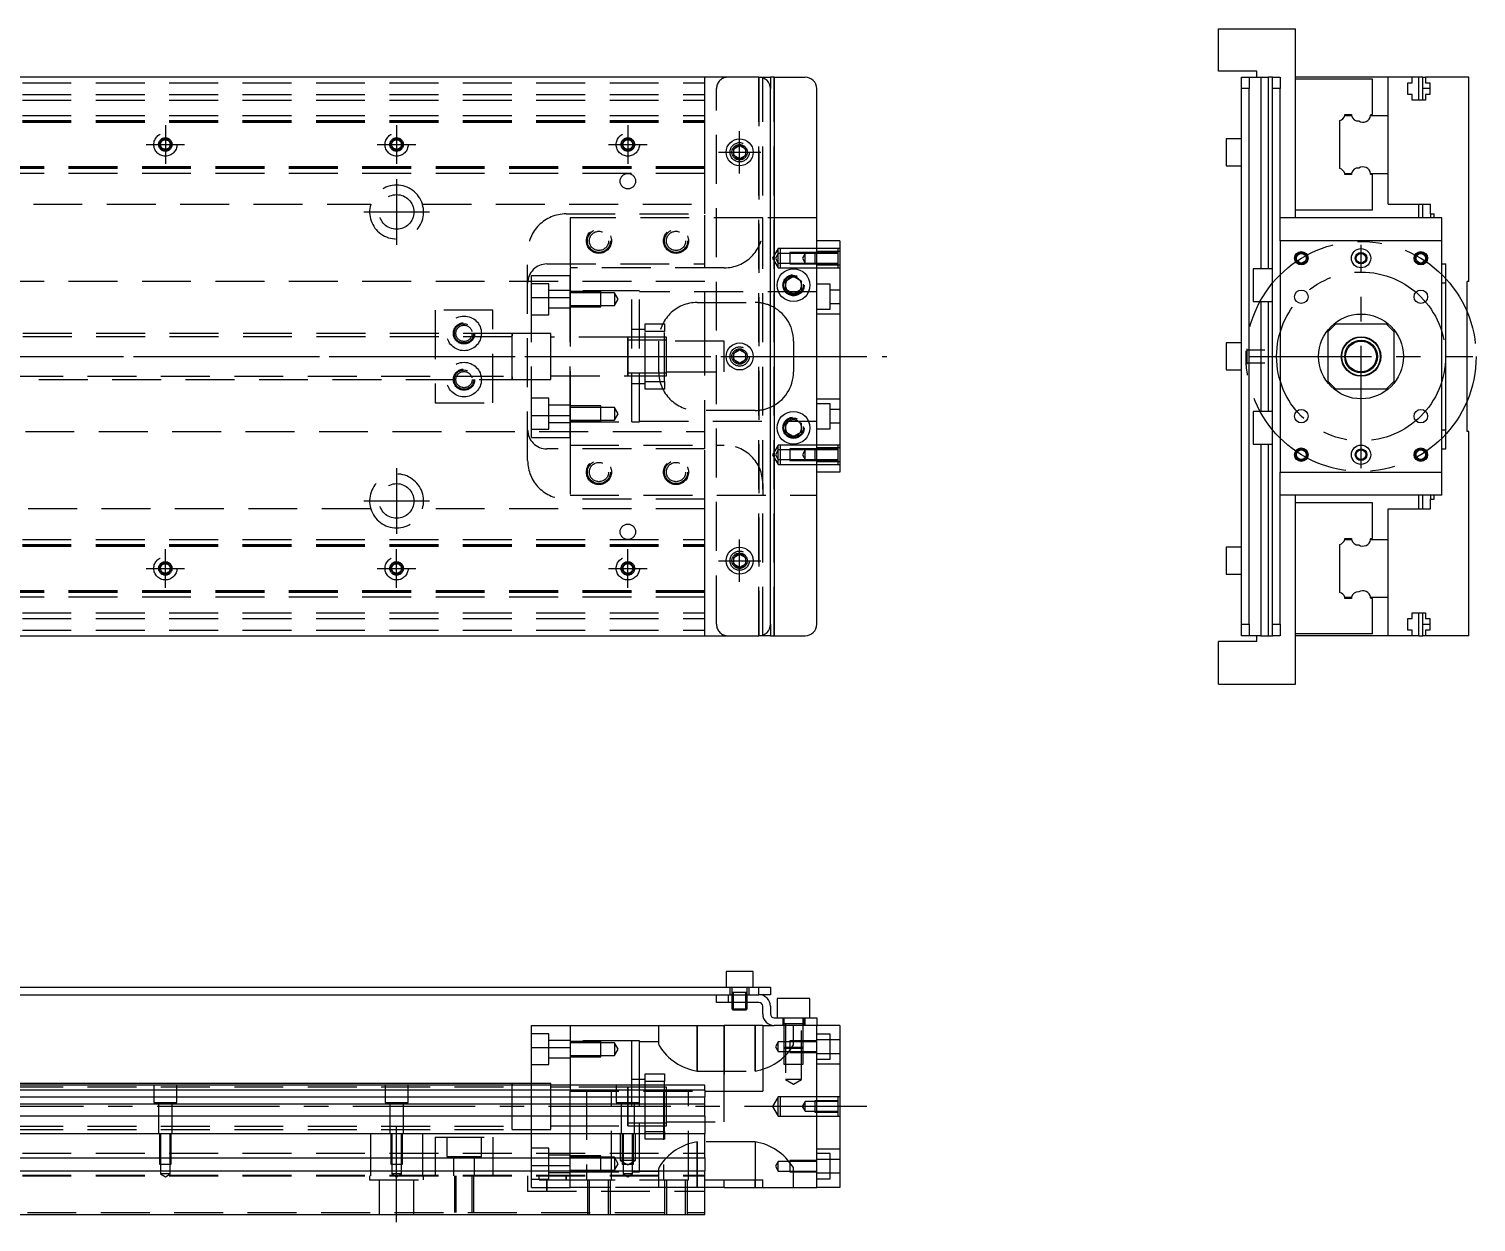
# Model space of a CAD drawing. Extents: x -14 to 737, y -291 to 87.
# Drawn here: x 361.6 to 737.1, y -224.6 to 85 of the extents above; entities that cross this region are included whole.
import ezdxf

# ---------------------------------------------------------------- set-up
doc = ezdxf.new("R2010")
doc.units = 0
doc.linetypes.add('CENTER', pattern=[50.8, 31.75, -6.35, 6.35, -6.35])
doc.linetypes.add('DASHED', pattern=[19.05, 12.7, -6.35])
doc.layers.get('0').update_dxf_attribs({"linetype": 'CONTINUOUS'})
doc.layers.add('CENTER', color=1, linetype='CENTER')

msp = doc.modelspace()

# ---------------------------------------------------------------- linework, layer by layer
at = {"color": 7, "linetype": 'CONTINUOUS'}
for p, q in [((670.25, 74), (670.25, 85)), ((670.25, 85), (690.25, 85)), ((690.25, 36), (690.25, 85)), ((551, 72.5), (3, 72.5)), ((551, 72.5), (554, 72.5)), ((554, 72.5), (554, 69.5)), ((555, 72.5), (554, 72.5)), ((555, 72.5), (555, -72.5)), ((555, 72.5), (563, 72.5)), ((680.25, 74), (670.25, 74)), ((676.25, 72.5), (678.25, 72.5)), ((676.25, 69.5), (676.25, 72.5)), ((678.25, 72.5), (678.25, 69.5)), ((678.25, 72.5), (681.25, 72.5)), ((680.25, 72.5), (680.25, 74)), ((681.25, 72.5), (681.25, 22.75)), ((681.25, 72.5), (683.25, 72.5)), ((683.25, 22.75), (683.25, 72.5)), ((684.25, 72.5), (683.25, 72.5)), ((684.25, 72.5), (686.25, 72.5)), ((684.25, 69.5), (684.25, 72.5)), ((686.25, 72.5), (686.25, 69.5)), ((714.25, 72.5), (690.25, 72.5)), ((710.25, 72), (690.25, 72)), ((710.25, 62.8), (710.25, 72)), ((720.55, 72.5), (714.25, 72.5)), ((714.25, 62.5), (714.25, 72.5)), ((722.25, 72.5), (720.55, 72.5)), ((720.55, 71), (720.55, 72.5)), ((722.25, 66.5), (722.25, 72.5)), ((723.25, 72.5), (722.25, 72.5)), ((723.25, 72.5), (723.95, 72.5)), ((723.25, 69.5), (723.25, 72.5)), ((723.95, 72.5), (723.95, 71)), ((735.25, 72.5), (723.95, 72.5)), ((735.25, 19.5), (735.25, 72.5)), ((554, -69.5), (554, 69.5)), ((566, -69.5), (566, 69.5)), ((678.25, 69.5), (676.25, 69.5)), ((676.25, -69.5), (676.25, 69.5)), ((678.25, -69.5), (678.25, 69.5)), ((686.25, 69.5), (684.25, 69.5)), ((684.25, -69.5), (684.25, 69.5)), ((686.25, 36), (686.25, 69.5)), ((719.4, 71), (720.55, 71)), ((719.4, 68), (719.4, 71)), ((720.55, 68), (719.4, 68)), ((720.55, 66.5), (720.55, 68)), ((725.1, 69.5), (723.25, 69.5)), ((723.25, 66.5), (723.25, 69.5)), ((723.95, 71), (725.1, 71)), ((723.95, 68), (723.95, 66.5)), ((725.1, 68), (723.95, 68)), ((725.1, 71), (725.1, 68)), ((723.95, 66.5), (720.55, 66.5)), ((701.75, 48.752272), (701.75, 61.247728)), ((703.002272, 62.5), (704.77668, 62.5)), ((703.047056, 62.8), (704.75, 62.8)), ((709.727372, 62.5), (714.25, 62.5)), ((709.75, 62.8), (710.25, 62.8)), ((714.25, 47.5), (714.25, 62.5)), ((714.25, 47.5), (714.25, 62.5)), ((672.25, 56.5), (672.25, 53)), ((676.25, 56.5), (672.25, 56.5)), ((544.5, 53.866026), (546, 54.73205)), ((544.5, 52.133974), (544.5, 53.866026)), ((546, 54.73205), (547.5, 53.866026)), ((547.5, 53.866026), (547.5, 52.133974)), ((672.25, 53), (672.25, 49.5)), ((546, 51.26795), (544.5, 52.133974)), ((547.5, 52.133974), (546, 51.26795)), ((672.25, 49.5), (676.25, 49.5)), ((703.002272, 47.5), (704.77668, 47.5)), ((704.75, 47.2), (703.047056, 47.2)), ((709.727372, 47.5), (714.25, 47.5)), ((710.25, 47.2), (709.75, 47.2)), ((710.25, 38), (710.25, 47.2)), ((714.25, 39.5), (714.25, 47.5)), ((710.25, 38), (690.25, 38)), ((714.25, 39.5), (725.25, 39.5)), ((722.25, 36), (722.25, 39.5)), ((723.25, 36), (723.25, 39.5)), ((725.25, 37), (725.25, 39.5)), ((566.005, -36), (566.005, 36)), ((686.25, 30), (686.25, 36)), ((686.25, 30), (686.25, 36)), ((728.25, 36), (686.25, 36)), ((725.25, 37), (726.25, 37)), ((725.25, 37), (725.25, 36)), ((726.25, 36), (726.25, 37)), ((728.25, 30), (728.25, 36)), ((572.005, 30), (566.005, 30)), ((572.005, 30), (572.005, -30)), ((686.25, 30), (686.25, -30)), ((728.25, 30), (686.25, 30)), ((728.25, -30), (728.25, 30)), ((679.25, 22.75), (679.25, 18.5)), ((684.25, 22.75), (679.25, 22.75)), ((728.25, 24), (729.25, 24)), ((729.25, -24), (729.25, 24)), ((558.005, 19.6547), (560.005, 20.809402)), ((558.005, 17.3453), (558.005, 19.6547)), ((560.005, 20.809402), (562.005, 19.6547)), ((562.005, 19.6547), (562.005, 17.3453)), ((729.25, 19), (728.25, 19)), ((734.75, -19.5), (734.75, 19.5)), ((735.25, 19.5), (734.75, 19.5)), ((560.005, 16.190598), (558.005, 17.3453)), ((562.005, 17.3453), (560.005, 16.190598)), ((679.25, 18.5), (679.25, 14.25)), ((679.25, 14.25), (684.25, 14.25)), ((681.25, 14.25), (681.25, -14.25)), ((683.25, -14.25), (683.25, 14.25)), ((700.75, 8.5), (698.75, 6.5)), ((700.75, 8.5), (713.75, 8.5)), ((715.75, 6.5), (713.75, 8.5)), ((698.75, -6.5), (698.75, 6.5)), ((715.75, 6.5), (715.75, -6.5)), ((544.505, 0.866026), (546.005, 1.73205)), ((544.505, -0.866026), (544.505, 0.866026)), ((546.005, 1.73205), (547.505, 0.866026)), ((547.505, 0.866026), (547.505, -0.866026)), ((672.25, 3.5), (672.25, 0)), ((676.25, 3.5), (672.25, 3.5)), ((672.25, 0), (672.25, -3.5)), ((677.65, 2.000006), (677.65, 1.65)), ((677.65, 2.000006), (677.65, 0)), ((677.65, 2.000006), (677.65, -2.000006)), ((677.65, 1.65), (677.65, 0)), ((678.25, 1.65), (677.65, 1.65)), ((677.65, 0), (677.65, -1.415062)), ((680.25, 1.65), (678.25, 1.65)), ((682.25, 1.65), (680.25, 1.65)), ((546.005, -1.73205), (544.505, -0.866026)), ((547.505, -0.866026), (546.005, -1.73205)), ((672.25, -3.5), (676.25, -3.5)), ((677.65, -1.415062), (677.65, -2.000006)), ((677.65, -1.65), (678.25, -1.65)), ((678.25, -1.65), (680.25, -1.65)), ((680.25, -1.65), (682.25, -1.65)), ((698.75, -6.5), (700.75, -8.5)), ((713.75, -8.5), (715.75, -6.5)), ((713.75, -8.5), (700.75, -8.5)), ((679.25, -14.25), (679.25, -18.5)), ((684.25, -14.25), (679.25, -14.25)), ((558.005, -17.3453), (560.005, -16.190598)), ((558.005, -19.6547), (558.005, -17.3453)), ((560.005, -16.190598), (562.005, -17.3453)), ((562.005, -17.3453), (562.005, -19.6547)), ((679.25, -18.5), (679.25, -22.75)), ((560.005, -20.809402), (558.005, -19.6547)), ((562.005, -19.6547), (560.005, -20.809402)), ((728.25, -19), (729.25, -19)), ((735.25, -19.5), (734.75, -19.5)), ((735.25, -72.5), (735.25, -19.5)), ((679.25, -22.75), (684.25, -22.75)), ((681.25, -22.75), (681.25, -72.5)), ((683.25, -72.5), (683.25, -22.75)), ((728.25, -24), (729.25, -24)), ((572.005, -30), (566.005, -30)), ((686.25, -36), (686.25, -30)), ((686.25, -30), (728.25, -30)), ((686.25, -36), (686.25, -30)), ((728.25, -36), (728.25, -30)), ((686.25, -69.5), (686.25, -36)), ((728.25, -36), (686.25, -36)), ((690.25, -85), (690.25, -36)), ((722.25, -39.5), (722.25, -36)), ((723.25, -39.5), (723.25, -36)), ((725.25, -36), (725.25, -37)), ((725.25, -37), (726.25, -37)), ((725.25, -39.5), (725.25, -37)), ((726.25, -37), (726.25, -36)), ((710.25, -38), (690.25, -38)), ((710.25, -47.2), (710.25, -38)), ((714.25, -39.5), (725.25, -39.5)), ((714.25, -47.5), (714.25, -39.5)), ((701.75, -61.247728), (701.75, -48.752272)), ((703.002272, -47.5), (704.77668, -47.5)), ((703.047056, -47.2), (704.75, -47.2)), ((709.727372, -47.5), (714.25, -47.5)), ((709.75, -47.2), (710.25, -47.2)), ((714.25, -62.5), (714.25, -47.5)), ((714.25, -62.5), (714.25, -47.5)), ((544.5, -52.133974), (546, -51.26795)), ((544.5, -53.866026), (544.5, -52.133974)), ((546, -51.26795), (547.5, -52.133974)), ((547.5, -52.133974), (547.5, -53.866026)), ((672.25, -49.5), (672.25, -53)), ((676.25, -49.5), (672.25, -49.5)), ((546, -54.73205), (544.5, -53.866026)), ((547.5, -53.866026), (546, -54.73205)), ((672.25, -53), (672.25, -56.5)), ((672.25, -56.5), (676.25, -56.5)), ((703.002272, -62.5), (704.77668, -62.5)), ((704.75, -62.8), (703.047056, -62.8)), ((709.727372, -62.5), (714.25, -62.5)), ((710.25, -62.8), (709.75, -62.8)), ((710.25, -72), (710.25, -62.8)), ((714.25, -72.5), (714.25, -62.5)), ((720.55, -66.5), (723.95, -66.5)), ((720.55, -68), (720.55, -66.5)), ((722.25, -72.5), (722.25, -66.5)), ((723.25, -69.5), (723.25, -66.5)), ((723.95, -66.5), (723.95, -68)), ((554, -69.5), (554, -72.5)), ((676.25, -69.5), (678.25, -69.5)), ((676.25, -72.5), (676.25, -69.5)), ((678.25, -69.5), (678.25, -72.5)), ((684.25, -69.5), (686.25, -69.5)), ((684.25, -72.5), (684.25, -69.5)), ((686.25, -69.5), (686.25, -72.5)), ((719.4, -68), (720.55, -68)), ((719.4, -71), (719.4, -68)), ((720.55, -71), (719.4, -71)), ((720.55, -72.5), (720.55, -71)), ((723.25, -69.5), (725.1, -69.5)), ((723.25, -72.5), (723.25, -69.5)), ((723.95, -68), (725.1, -68)), ((723.95, -71), (723.95, -72.5)), ((725.1, -71), (723.95, -71)), ((725.1, -68), (725.1, -71)), ((3, -72.5), (551, -72.5)), ((554, -72.5), (551, -72.5)), ((554, -72.5), (555, -72.5)), ((555, -72.5), (563, -72.5)), ((670.25, -85), (670.25, -74)), ((680.25, -74), (670.25, -74)), ((678.25, -72.5), (676.25, -72.5)), ((681.25, -72.5), (678.25, -72.5)), ((680.25, -74), (680.25, -72.5)), ((681.25, -72.5), (683.25, -72.5)), ((683.25, -72.5), (684.25, -72.5)), ((686.25, -72.5), (684.25, -72.5)), ((710.25, -72), (690.25, -72)), ((714.25, -72.5), (690.25, -72.5)), ((720.55, -72.5), (714.25, -72.5)), ((722.25, -72.5), (720.55, -72.5)), ((722.25, -72.5), (723.25, -72.5)), ((723.95, -72.5), (723.25, -72.5)), ((735.25, -72.5), (723.95, -72.5)), ((670.25, -85), (690.25, -85)), ((549.5, -159.63), (542.5, -159.63)), ((542.5, -159.63), (542.5, -163.63)), ((549.5, -163.63), (549.5, -159.63)), ((327, -163.63), (551, -163.63)), ((551, -165.63), (551, -163.63)), ((551, -163.63), (554, -163.63)), ((554, -163.63), (554, -165.63)), ((327, -165.63), (543, -165.63)), ((540, -167.63), (540, -165.63)), ((543, -167.63), (540, -167.63)), ((543, -165.63), (551, -165.63)), ((543, -165.63), (543, -167.63)), ((543, -165.63), (551, -165.63)), ((551, -167.63), (543, -167.63)), ((544, -167.63), (544, -169.28)), ((544.35, -167.63), (544.35, -169.63)), ((547.65, -169.63), (547.65, -167.63)), ((548, -169.28), (548, -167.63)), ((554, -165.63), (551, -165.63)), ((552, -170.63), (552, -168.63)), ((554, -168.63), (554, -170.63)), ((564.25, -166.63), (555.75, -166.63)), ((555.75, -166.63), (555.75, -171.63)), ((564.25, -171.63), (564.25, -166.63)), ((544, -169.28), (548, -169.28)), ((544, -169.28), (544.35, -169.63)), ((547.65, -169.63), (544.35, -169.63)), ((547.65, -169.63), (548, -169.28)), ((555, -171.63), (563, -171.63)), ((563, -173.63), (563, -171.63)), ((563, -171.63), (566, -171.63)), ((566, -171.63), (566, -173.63)), ((492, -179.30029), (492, -173.63)), ((492, -173.63), (502, -173.63)), ((502, -173.63), (542, -173.63)), ((502, -173.63), (502, -189.13)), ((542, -190.63), (542, -173.63)), ((552, -173.63), (542, -173.63)), ((552, -173.63), (555, -173.63)), ((552, -173.63), (552, -190.63)), ((563, -173.63), (555, -173.63)), ((566, -173.63), (563, -173.63)), ((572, -173.63), (566, -173.63)), ((566, -215.63), (566, -173.63)), ((572, -173.63), (572, -215.63)), ((492, -179.30029), (502, -179.30029)), ((492, -189.13), (492, -179.30029)), ((487, -188.63), (322.5, -188.63)), ((537, -189.13), (322.5, -189.13)), ((537, -190.382272), (322.5, -190.382272)), ((487, -189.128756), (487, -188.63)), ((492, -188.63), (487, -188.63)), ((517, -194.63), (517, -189.629994)), ((517, -199.630006), (517, -189.629994)), ((517, -190.38), (517, -190.63)), ((518, -190.38), (517, -190.38)), ((517, -190.63), (517, -198.88)), ((521.5, -190.38), (518, -190.38)), ((526.5, -190.38), (521.5, -190.38)), ((527, -190.38), (526.5, -190.38)), ((537, -190.382272), (537, -189.13)), ((537, -190.382272), (537, -192.15668)), ((537, -190.63), (552, -190.63)), ((322.5, -192.15668), (537, -192.15668)), ((537, -194.053076), (322.5, -194.053076)), ((537, -194.053076), (537, -192.15668)), ((537, -197.107372), (537, -194.053076)), ((537, -197.107372), (322.5, -197.107372)), ((517, -199.630006), (517, -198.88)), ((517, -198.88), (527, -198.88)), ((537, -197.107372), (537, -201.63)), ((17, -201.63), (537, -201.63)), ((537, -207.93), (537, -201.63)), ((17, -207.93), (537, -207.93)), ((537, -207.93), (537, -211.33)), ((17, -211.33), (537, -211.33)), ((537, -222.63), (537, -211.33)), ((537, -213.63), (552, -213.63)), ((542, -215.63), (542, -213.63)), ((552, -215.63), (552, -213.63)), ((542, -215.63), (537, -215.63)), ((542, -215.63), (552, -215.63)), ((552, -215.63), (566, -215.63)), ((572, -215.63), (566, -215.63)), ((17, -222.63), (537, -222.63))]:
    msp.add_line(p, q, dxfattribs=at)
at = {"color": 3, "linetype": 'DASHED'}
for p, q in [((537, 62.5), (537, 72.5)), ((551, -72.5), (551, 72.5)), ((551, 72.5), (551, -72.5)), ((552, -72.5), (552, 72.5)), ((555, -72.5), (555, 72.5)), ((17, 71), (537, 71)), ((17, 68), (537, 68)), ((540, -69.5), (540, 69.5)), ((17, 66.5), (537, 66.5)), ((17, 62.5), (537, 62.5)), ((17, 61.247728), (537, 61.247728)), ((17, 61.1147), (537, 61.1147)), ((17, 61.1), (537, 61.1)), ((17, 60.8), (537, 60.8)), ((537, 61.247728), (537, 62.5)), ((537, 48.752272), (537, 61.247728)), ((544, 53), (544.030168, 53.346066)), ((537, 49.2), (17, 49.2)), ((537, 48.9), (17, 48.9)), ((537, 48.8853), (17, 48.8853)), ((537, 48.752272), (17, 48.752272)), ((537, 47.5), (17, 47.5)), ((537, 47.5), (537, 48.752272)), ((537, 39.5), (537, 47.5)), ((343.708204, 39.5), (450.291796, 39.5)), ((463.708204, 39.5), (537, 39.5)), ((537, 37), (537, 39.5)), ((501.005, 37), (537.005, 37)), ((502.005, 36), (502.005, 23)), ((552.005, 36), (502.005, 36)), ((537.005, 24), (537.005, 37)), ((566.005, 36), (552.005, 36)), ((552.005, 33), (552.005, 36)), ((491.005, -27), (491.005, 27)), ((556.005, 28), (554.561624, 25.5)), ((556.005, 26.75), (555.283312, 25.5)), ((556.005, 26.75), (556.005, 28)), ((556.505, 28), (556.005, 28)), ((556.005, 24.25), (556.005, 26.75)), ((559.005, 26.75), (556.005, 26.75)), ((556.505, 28), (556.505, 23)), ((566.005, 28), (556.505, 28)), ((559.005, 26.999994), (559.005, 24.000006)), ((566.005, 26.999994), (559.005, 26.999994)), ((566.005, 26.75), (559.005, 26.75)), ((563.005, 26.75), (562.283312, 25.5)), ((563.005, 24.25), (563.005, 26.75)), ((565.505, 26.999994), (565.505, 24.000006)), ((571.505, 28), (566.005, 28)), ((572.005, 27.25), (566.005, 27.25)), ((571.505, 26.999994), (566.005, 26.999994)), ((571.505, 26.75), (566.005, 26.75)), ((571.505, 28), (571.505, 23)), ((572.005, 28), (571.505, 28)), ((496.005, 24), (537.005, 24)), ((502.005, 23), (502.005, 15.32971)), ((542.005, 23), (502.005, 23)), ((537.005, 4), (537.005, 24)), ((554.561624, 25.5), (556.005, 23)), ((555.283312, 25.5), (556.005, 24.25)), ((556.005, 23), (556.005, 24.25)), ((556.005, 24.25), (559.005, 24.25)), ((556.005, 23), (556.505, 23)), ((556.505, 23), (566.005, 23)), ((559.005, 24.25), (566.005, 24.25)), ((559.005, 24.000006), (566.005, 24.000006)), ((562.283312, 25.5), (563.005, 24.25)), ((566.005, 24.25), (571.505, 24.25)), ((566.005, 24.000006), (571.505, 24.000006)), ((566.005, 23.75), (572.005, 23.75)), ((566.005, 23), (571.505, 23)), ((571.505, 23), (572.005, 23)), ((537, 19.5), (93.969694, 19.5)), ((492.005, 21), (502.005, 21)), ((492.005, 15.32971), (492.005, 21)), ((496.505, 18.849242), (492.005, 18.849242)), ((496.505, 10.849242), (496.505, 18.849242)), ((502.005, 15.32971), (502.005, 21)), ((562.488582, 18.786038), (562.505, 18.5)), ((492.005, 15.32971), (502.005, 15.32971)), ((492.005, -15.32971), (492.005, 15.32971)), ((502.005, 17.099242), (496.505, 17.099242)), ((518.005, 17), (502.005, 17)), ((518.005, 17), (502.005, 17)), ((510.005, 16.849238), (502.005, 16.849238)), ((510.005, 16.499242), (502.005, 16.499242)), ((502.005, -15.32971), (502.005, 15.32971)), ((502.005, 15.32971), (502.005, -15.32971)), ((510.005, 12.849248), (510.005, 16.849238)), ((513.505, 16.499242), (510.005, 16.499242)), ((513.505, 16.499242), (513.505, 13.199242)), ((514.457628, 14.849242), (513.505, 16.499242)), ((518.005, -17), (518.005, 17)), ((520.005, 17), (518.005, 17)), ((520.005, -17), (520.005, 17)), ((566.005, 16.75), (520.005, 16.75)), ((569.505, 18.75), (566.005, 18.75)), ((569.505, 12.25), (569.505, 18.75)), ((572.005, 17.25), (569.505, 17.25)), ((482, 12), (467, 12)), ((467, 12), (467, -12)), ((482, -12), (482, 12)), ((496.505, 12.599242), (502.005, 12.599242)), ((502.005, 13.199242), (510.005, 13.199242)), ((502.005, 12.849248), (510.005, 12.849248)), ((510.005, 13.199242), (513.505, 13.199242)), ((513.505, 13.199242), (514.457628, 14.849242)), ((535.005, 14), (550.005, 14)), ((566.005, 12.25), (569.505, 12.25)), ((569.505, 13.75), (572.005, 13.75)), ((492.005, 10.849242), (496.505, 10.849242)), ((521.505, 8.5), (526.505, 8.5)), ((521.505, 6.5), (521.505, 8.5)), ((526.505, 8.5), (526.505, 6.5)), ((572.005, 11), (566.005, 11)), ((487, 5.125), (72, 5.125)), ((487.005, 6), (307, 6)), ((487.005, -5.999164), (487.005, 6)), ((487.005, 6), (487.005, 5.325218)), ((497.005, 6), (487.005, 6)), ((497.005, -6), (497.005, 6)), ((517, 5), (497.005, 5)), ((517.01, 5), (497.005, 5)), ((517.01, 5), (517, 5)), ((526.505, 5), (517, 5)), ((517.005, -5.000006), (517.005, 5.000006)), ((517.005, 4.25), (517.005, 5.000006)), ((517.005, 4.43509), (517.005, 5)), ((517.005, 5), (517.005, 4.435078)), ((517.005, 4.435078), (517.005, -4.435962)), ((517.005, 4.25), (517.005, -4.25)), ((527.005, 4.25), (517.005, 4.25)), ((526.505, 5), (517.01, 5)), ((521.505, 7), (518.005, 7)), ((521.505, -6.5), (521.505, 6.5)), ((526.505, 6.5), (521.505, 6.5)), ((525.005, -4), (525.005, 4)), ((526.505, -6.5), (526.505, 6.5)), ((527.005, 5), (526.505, 5)), ((527.005, 0), (527.005, 5)), ((542.005, 4), (527.005, 4)), ((537.005, -4), (537.005, 4)), ((542.005, 0), (542.005, 4)), ((560.005, 4), (560.005, -4)), ((527.005, -5), (527.005, 0)), ((542.005, -4), (542.005, 0)), ((544.005, 0), (544.028172, 0.30356)), ((72, -5.125), (487, -5.125)), ((307, -6), (487.005, -6)), ((487, -6), (497.005, -6)), ((487.005, -5.326228), (487.005, -6)), ((487.005, -6), (487.005, -5.999164)), ((497.005, -5), (517, -5)), ((497.005, -5), (517.01, -5)), ((517, -5), (517.01, -5)), ((517, -5), (526.505, -5)), ((517.005, -5.000006), (517.005, -4.25)), ((517.005, -4.25), (527.005, -4.25)), ((517.005, -5), (517.005, -4.435962)), ((517.005, -4.435962), (517.005, -5)), ((517.01, -5), (526.505, -5)), ((518.005, -7), (521.505, -7)), ((521.505, -6.5), (526.505, -6.5)), ((521.505, -8.5), (521.505, -6.5)), ((526.505, -5), (527.005, -5)), ((526.505, -6.5), (526.505, -8.5)), ((527.005, -4), (542.005, -4)), ((537.005, -24), (537.005, -4)), ((496.505, -10.849242), (492.005, -10.849242)), ((496.505, -18.849242), (496.505, -10.849242)), ((526.505, -8.5), (521.505, -8.5)), ((566.005, -11), (572.005, -11)), ((467, -12), (482, -12)), ((502.005, -12.599242), (496.505, -12.599242)), ((510.005, -12.849248), (502.005, -12.849248)), ((510.005, -13.199242), (502.005, -13.199242)), ((510.005, -16.849238), (510.005, -12.849248)), ((513.505, -13.199242), (510.005, -13.199242)), ((513.505, -13.199242), (513.505, -16.499242)), ((514.457628, -14.849242), (513.505, -13.199242)), ((513.505, -16.499242), (514.457628, -14.849242)), ((550.005, -14), (535.005, -14)), ((569.505, -12.25), (566.005, -12.25)), ((569.505, -18.75), (569.505, -12.25)), ((572.005, -13.75), (569.505, -13.75)), ((492.005, -15.32971), (502.005, -15.32971)), ((492.005, -21), (492.005, -15.32971)), ((496.505, -17.099242), (502.005, -17.099242)), ((502.005, -21), (502.005, -15.32971)), ((502.005, -15.32971), (502.005, -23)), ((502.005, -16.499242), (510.005, -16.499242)), ((502.005, -16.849238), (510.005, -16.849238)), ((502.005, -17), (518.005, -17)), ((502.005, -17), (518.005, -17)), ((510.005, -16.499242), (513.505, -16.499242)), ((518.005, -17), (520.005, -17)), ((520.005, -16.75), (566.005, -16.75)), ((562.488582, -18.213962), (562.505, -18.5)), ((566.005, -18.75), (569.505, -18.75)), ((569.505, -17.25), (572.005, -17.25)), ((93.969694, -19.5), (537, -19.5)), ((492.005, -18.849242), (496.505, -18.849242)), ((492.005, -21), (502.005, -21)), ((537.005, -24), (496.005, -24)), ((502.005, -23), (542.005, -23)), ((502.005, -23), (502.005, -36)), ((537.005, -37), (537.005, -24)), ((556.005, -23), (554.561624, -25.5)), ((554.561624, -25.5), (556.005, -28)), ((556.005, -24.25), (555.283312, -25.5)), ((555.283312, -25.5), (556.005, -26.75)), ((556.005, -24.25), (556.005, -23)), ((556.505, -23), (556.005, -23)), ((556.005, -26.75), (556.005, -24.25)), ((559.005, -24.25), (556.005, -24.25)), ((556.505, -23), (556.505, -28)), ((566.005, -23), (556.505, -23)), ((559.005, -24.000006), (559.005, -26.999994)), ((566.005, -24.000006), (559.005, -24.000006)), ((566.005, -24.25), (559.005, -24.25)), ((563.005, -24.25), (562.283312, -25.5)), ((562.283312, -25.5), (563.005, -26.75)), ((563.005, -26.75), (563.005, -24.25)), ((565.505, -24.000006), (565.505, -26.999994)), ((571.505, -23), (566.005, -23)), ((572.005, -23.75), (566.005, -23.75)), ((571.505, -24.000006), (566.005, -24.000006)), ((571.505, -24.25), (566.005, -24.25)), ((571.505, -23), (571.505, -28)), ((572.005, -23), (571.505, -23)), ((556.005, -28), (556.005, -26.75)), ((556.005, -26.75), (559.005, -26.75)), ((556.005, -28), (556.505, -28)), ((556.505, -28), (566.005, -28)), ((559.005, -26.75), (566.005, -26.75)), ((559.005, -26.999994), (566.005, -26.999994)), ((566.005, -26.75), (571.505, -26.75)), ((566.005, -26.999994), (571.505, -26.999994)), ((566.005, -27.25), (572.005, -27.25)), ((566.005, -28), (571.505, -28)), ((571.505, -28), (572.005, -28)), ((552.005, -33), (552.005, -36)), ((537.005, -37), (501.005, -37)), ((502.005, -36), (566.005, -36)), ((537, -39.5), (537, -37)), ((450.291796, -39.5), (343.708204, -39.5)), ((537, -39.5), (463.708204, -39.5)), ((537, -47.5), (537, -39.5)), ((17, -47.5), (537, -47.5)), ((17, -48.752272), (537, -48.752272)), ((537, -48.752272), (537, -47.5)), ((537, -61.247728), (537, -48.752272)), ((17, -48.8853), (537, -48.8853)), ((17, -48.9), (537, -48.9)), ((17, -49.2), (537, -49.2)), ((547.973226, -52.673844), (548, -53)), ((537, -60.8), (17, -60.8)), ((537, -61.1), (17, -61.1)), ((537, -61.1147), (17, -61.1147)), ((537, -61.247728), (17, -61.247728)), ((537, -62.5), (17, -62.5)), ((537, -62.5), (537, -61.247728)), ((537, -72.5), (537, -62.5)), ((17, -66.5), (537, -66.5)), ((17, -68), (537, -68)), ((17, -71), (537, -71)), ((543.5, -163.63), (543.5, -165.63)), ((548.000006, -165.03), (543.999994, -165.03)), ((544, -163.63), (544, -167.63)), ((544.35, -165.03), (544.35, -167.63)), ((547.65, -167.63), (547.65, -165.03)), ((548, -167.63), (548, -163.63)), ((548.5, -165.63), (548.5, -163.63)), ((544.000006, -165.63), (544.000006, -167.63)), ((547.999994, -167.63), (547.999994, -165.63)), ((557.25, -171.63), (557.25, -173.63)), ((557.500006, -171.63), (557.500006, -183.63)), ((562.499994, -183.63), (562.499994, -171.63)), ((562.75, -173.63), (562.75, -171.63)), ((496.5, -175.780758), (492, -175.780758)), ((496.5, -183.780758), (496.5, -175.780758)), ((525, -173.63), (525, -178.364622)), ((535, -185.434212), (535, -173.63)), ((535, -173.63), (535, -185.434212)), ((542, -173.63), (542, -190.63)), ((550, -173.63), (550, -185.434212)), ((550, -185.434212), (550, -173.63)), ((562.500006, -173.23), (557.499994, -173.23)), ((557.9, -173.23), (557.9, -187.63)), ((560, -178.364622), (560, -173.63)), ((562.1, -187.63), (562.1, -173.23)), ((569.5, -175.88), (566, -175.88)), ((569.5, -182.38), (569.5, -175.88)), ((502, -177.530758), (496.5, -177.530758)), ((518, -177.63), (502, -177.63)), ((510, -177.780762), (502, -177.780762)), ((510, -178.130758), (502, -178.130758)), ((510, -181.780752), (510, -177.780762)), ((513.5, -178.130758), (510, -178.130758)), ((513.5, -178.130758), (513.5, -181.430758)), ((514.452628, -179.780758), (513.5, -178.130758)), ((513.5, -181.430758), (514.452628, -179.780758)), ((518, -189.13), (518, -177.63)), ((520, -177.63), (518, -177.63)), ((520, -189.13), (520, -177.63)), ((525, -177.88), (520, -177.88)), ((525, -178.364622), (525.03311, -178.586202)), ((525.03311, -178.586202), (525.13006, -178.84654)), ((556, -177.88), (555.278312, -179.13)), ((555.278312, -179.13), (556, -180.38)), ((556, -180.38), (556, -177.88)), ((559, -177.88), (556, -177.88)), ((557.5, -179.23), (559, -179.23)), ((557.5, -179.23), (557.9, -179.63)), ((559, -179.63), (557.9, -179.63)), ((559, -177.630006), (559, -180.629994)), ((566, -177.630006), (559, -177.630006)), ((566, -177.88), (559, -177.88)), ((559, -179.23), (562.5, -179.23)), ((562.1, -179.63), (559, -179.63)), ((559.840926, -178.907602), (559.9594, -178.612522)), ((559.9594, -178.612522), (560, -178.364622)), ((562.1, -179.63), (562.5, -179.23)), ((572, -177.38), (566, -177.38)), ((492, -183.780758), (496.5, -183.780758)), ((496.5, -182.030758), (502, -182.030758)), ((502, -181.430758), (510, -181.430758)), ((502, -181.780752), (510, -181.780752)), ((510, -181.430758), (513.5, -181.430758)), ((556, -180.38), (559, -180.38)), ((557.500006, -183.63), (562.499994, -183.63)), ((559, -180.38), (566, -180.38)), ((559, -180.629994), (566, -180.629994)), ((566, -180.88), (572, -180.88)), ((566, -182.38), (569.5, -182.38)), ((572, -183.63), (566, -183.63)), ((521.5, -187.63), (518, -187.63)), ((521.5, -186.13), (526.5, -186.13)), ((521.5, -188.13), (521.5, -186.13)), ((526.5, -186.13), (526.5, -188.13)), ((535, -185.434212), (550, -185.434212)), ((560, -187.63), (557.9, -187.63)), ((557.9, -187.63), (560, -188.842436)), ((562.1, -187.63), (560, -187.63)), ((560, -188.842436), (562.1, -187.63)), ((72, -189.505), (487, -189.505)), ((394, -189.13), (394, -193.63)), ((400, -193.63), (400, -189.13)), ((454, -189.13), (454, -193.63)), ((460, -193.63), (460, -189.13)), ((487, -188.63), (487, -189.304782)), ((487, -194.429962), (487, -189.128756)), ((497, -188.63), (492, -188.63)), ((492, -201.63), (492, -189.13)), ((497, -189.13), (497, -188.63)), ((497, -194.63), (497, -189.13)), ((502, -189.63), (497, -189.63)), ((502, -189.13), (502, -190.63)), ((517.005, -189.63), (502, -189.63)), ((502, -190.63), (537, -190.63)), ((502, -201.63), (502, -190.63)), ((506.25, -190.63), (506.25, -213.63)), ((512.75, -213.63), (512.75, -190.63)), ((514, -189.13), (514, -193.63)), ((518, -189.63), (516.995, -189.63)), ((517, -189.63), (517, -190.194922)), ((517, -190.19491), (517, -189.63)), ((517, -190.194922), (517, -190.629226)), ((517, -190.629226), (517, -194.429974)), ((518, -190.63), (518, -189.13)), ((521.5, -189.63), (518, -189.63)), ((518, -194.63), (518, -190.63)), ((520, -193.63), (520, -189.13)), ((520, -193.63), (520, -189.13)), ((526.5, -188.13), (521.5, -188.13)), ((521.5, -189.13), (521.5, -188.13)), ((521.5, -190.63), (521.5, -189.13)), ((526.5, -189.63), (521.5, -189.63)), ((521.5, -201.13), (521.5, -190.63)), ((526.25, -190.63), (526.25, -213.63)), ((526.5, -189.13), (526.5, -188.13)), ((526.5, -190.63), (526.5, -189.13)), ((527, -189.63), (526.5, -189.63)), ((526.5, -201.13), (526.5, -190.63)), ((527, -190.63), (527, -189.63)), ((527, -199.63), (527, -190.63)), ((532.75, -213.63), (532.75, -190.63)), ((542, -198.63), (542, -190.63)), ((394, -193.63), (400, -193.63)), ((395.25, -193.63), (395.25, -201.63)), ((398.75, -201.63), (398.75, -193.63)), ((454, -193.63), (460, -193.63)), ((455.25, -193.63), (455.25, -201.63)), ((458.75, -201.63), (458.75, -193.63)), ((487, -200.629164), (487, -194.429962)), ((497, -200.63), (497, -194.63)), ((514, -193.63), (520, -193.63)), ((515.25, -193.63), (515.25, -201.63)), ((517, -194.429974), (517, -199.065962)), ((518.75, -201.63), (518.75, -193.63)), ((520, -194.63), (520, -193.63)), ((520, -211.63), (520, -194.63)), ((556, -192.13), (554.556624, -194.63)), ((554.556624, -194.63), (556, -197.13)), ((556, -197.13), (556, -192.13)), ((556.5, -192.13), (556, -192.13)), ((556.5, -192.13), (556.5, -197.13)), ((566, -192.13), (556.5, -192.13)), ((563, -193.38), (562.278312, -194.63)), ((562.278312, -194.63), (563, -195.88)), ((563, -195.88), (563, -193.38)), ((565.5, -193.38), (563, -193.38)), ((565.5, -193.130006), (565.5, -196.129994)), ((566, -193.130006), (565.5, -193.130006)), ((571.5, -193.38), (565.5, -193.38)), ((571.5, -192.13), (566, -192.13)), ((571.5, -193.130006), (566, -193.130006)), ((571.5, -192.13), (571.5, -197.13)), ((572, -192.13), (571.5, -192.13)), ((527, -198.63), (542, -198.63)), ((556, -197.13), (556.5, -197.13)), ((556.5, -197.13), (566, -197.13)), ((563, -195.88), (565.5, -195.88)), ((565.5, -195.88), (571.5, -195.88)), ((565.5, -196.129994), (566, -196.129994)), ((566, -196.129994), (571.5, -196.129994)), ((566, -197.13), (571.5, -197.13)), ((571.5, -197.13), (572, -197.13)), ((72, -199.755), (487, -199.755)), ((72, -200.63), (487, -200.63)), ((395.500006, -201.63), (395.500006, -207.93)), ((395.75, -201.63), (395.75, -209.63)), ((398.25, -209.63), (398.25, -201.63)), ((398.499994, -207.93), (398.499994, -201.63)), ((450.291796, -212.63), (450.291796, -201.63)), ((455.500006, -201.63), (455.500006, -207.93)), ((455.75, -201.63), (455.75, -209.63)), ((458.25, -209.63), (458.25, -201.63)), ((458.499994, -207.93), (458.499994, -201.63)), ((463.708204, -201.63), (463.708204, -212.63)), ((467, -202.63), (482, -202.63)), ((467, -202.63), (467, -207.93)), ((470, -202.63), (470, -207.63)), ((479, -207.63), (479, -202.63)), ((482, -202.63), (482, -207.93)), ((487, -200.63), (492, -200.63)), ((492, -200.63), (497, -200.63)), ((492, -207.93), (492, -201.63)), ((497, -199.63), (502, -199.63)), ((502, -199.63), (517.005, -199.63)), ((502, -207.93), (502, -201.63)), ((515, -201.63), (515, -208.63)), ((515.500006, -201.63), (515.500006, -207.93)), ((515.75, -201.63), (515.75, -209.63)), ((516.995, -199.63), (526.5, -199.63)), ((517, -199.63), (517, -199.065962)), ((517, -199.065962), (517, -199.63)), ((517.005, -199.63), (526.5, -199.63)), ((518.25, -209.63), (518.25, -201.63)), ((518.499994, -207.93), (518.499994, -201.63)), ((519, -208.63), (519, -201.63)), ((521.5, -201.13), (526.5, -201.13)), ((521.5, -203.13), (521.5, -201.13)), ((526.5, -199.63), (527, -199.63)), ((526.5, -201.13), (526.5, -203.13)), ((496.5, -205.479242), (492, -205.479242)), ((496.5, -213.479242), (496.5, -205.479242)), ((526.5, -203.13), (521.5, -203.13)), ((550, -203.825788), (535, -203.825788)), ((535, -215.63), (535, -203.825788)), ((535, -203.825788), (535, -211.33)), ((550, -203.825788), (550, -215.63)), ((566, -205.63), (572, -205.63)), ((17, -206.78), (537, -206.78)), ((395.500006, -207.93), (395.500006, -209.63)), ((395.500006, -209.63), (398.499994, -209.63)), ((395.75, -209.63), (395.75, -212.13)), ((398.25, -212.13), (398.25, -209.63)), ((398.499994, -209.63), (398.499994, -207.93)), ((455.500006, -207.93), (455.500006, -209.63)), ((455.500006, -209.63), (458.499994, -209.63)), ((455.75, -209.63), (455.75, -212.13)), ((458.25, -212.13), (458.25, -209.63)), ((458.499994, -209.63), (458.499994, -207.93)), ((467, -207.93), (467, -211.33)), ((470, -207.63), (479, -207.63)), ((471.75, -207.63), (471.75, -212.63)), ((477.25, -212.63), (477.25, -207.63)), ((482, -207.93), (482, -211.33)), ((492, -209.95971), (492, -207.93)), ((492, -209.95971), (502, -209.95971)), ((492, -211.33), (492, -209.95971)), ((502, -207.229242), (496.5, -207.229242)), ((510, -207.479248), (502, -207.479248)), ((510, -207.829242), (502, -207.829242)), ((502, -211.33), (502, -207.93)), ((510, -211.33), (510, -207.479248)), ((513.5, -207.829242), (510, -207.829242)), ((513.5, -207.829242), (513.5, -211.129242)), ((514.452628, -209.479242), (513.5, -207.829242)), ((513.5, -211.129242), (514.452628, -209.479242)), ((519, -208.63), (515, -208.63)), ((515, -208.63), (517, -209.7847)), ((515.500006, -207.93), (515.500006, -209.63)), ((515.500006, -209.63), (518.499994, -209.63)), ((515.75, -209.63), (515.75, -212.13)), ((517, -209.7847), (519, -208.63)), ((518.25, -212.13), (518.25, -209.63)), ((518.499994, -209.63), (518.499994, -207.93)), ((556, -208.88), (555.278312, -210.13)), ((555.278312, -210.13), (556, -211.38)), ((556, -211.38), (556, -208.88)), ((559, -208.88), (556, -208.88)), ((559, -208.630006), (559, -211.629994)), ((566, -208.630006), (559, -208.630006)), ((566, -208.88), (559, -208.88)), ((569.5, -206.88), (566, -206.88)), ((572, -208.38), (566, -208.38)), ((569.5, -213.38), (569.5, -206.88)), ((17, -212.48), (537, -212.48)), ((17, -212.63), (537, -212.63)), ((398.25, -212.13), (395.75, -212.13)), ((395.75, -212.13), (397, -212.851688)), ((397, -212.851688), (398.25, -212.13)), ((450, -212.63), (450, -213.63)), ((450, -213.63), (464, -213.63)), ((452.5, -213.63), (452.5, -222.63)), ((458.25, -212.13), (455.75, -212.13)), ((455.75, -212.13), (457, -212.851688)), ((457, -212.851688), (458.25, -212.13)), ((461.5, -222.63), (461.5, -213.63)), ((464, -213.63), (464, -212.63)), ((467, -211.33), (467, -212.63)), ((472.000006, -212.63), (472.000006, -222.13)), ((472.4, -212.63), (472.4, -222.13)), ((476.6, -222.13), (476.6, -212.63)), ((476.999994, -222.13), (476.999994, -212.63)), ((482, -211.33), (482, -212.63)), ((491, -212.63), (491, -213.63)), ((491, -213.63), (491, -216.63)), ((492, -212.63), (492, -211.33)), ((492, -215.63), (492, -212.63)), ((492, -213.479242), (496.5, -213.479242)), ((494, -213.63), (494, -212.63)), ((494, -213.63), (501, -213.63)), ((496, -216.63), (496, -213.63)), ((496, -213.63), (496, -215.63)), ((496.5, -211.729242), (502, -211.729242)), ((501, -213.63), (501, -212.63)), ((501, -212.63), (501, -213.63)), ((501, -213.63), (537, -213.63)), ((502, -211.129242), (510, -211.129242)), ((502, -213.63), (502, -211.33)), ((502, -211.479238), (510, -211.479238)), ((502, -211.63), (518, -211.63)), ((502, -215.63), (502, -213.63)), ((506.500006, -213.63), (506.500006, -222.63)), ((507, -213.63), (507, -222.63)), ((510, -211.129242), (513.5, -211.129242)), ((510, -211.479238), (510, -211.33)), ((512, -222.63), (512, -213.63)), ((512.499994, -222.63), (512.499994, -213.63)), ((518.25, -212.13), (515.75, -212.13)), ((515.75, -212.13), (517, -212.851688)), ((517, -212.851688), (518.25, -212.13)), ((518, -211.63), (520, -211.63)), ((520, -211.38), (525, -211.38)), ((525.0406, -210.647478), (525, -210.895378)), ((525, -210.895378), (525, -215.63)), ((525.159074, -210.352398), (525.0406, -210.647478)), ((526.500006, -213.63), (526.500006, -222.63)), ((527, -213.63), (527, -222.63)), ((532, -222.63), (532, -213.63)), ((532.499994, -222.63), (532.499994, -213.63)), ((535, -211.33), (535, -213.63)), ((535, -213.63), (535, -215.63)), ((550, -215.63), (550, -213.63)), ((556, -211.38), (559, -211.38)), ((559, -211.38), (566, -211.38)), ((559, -211.629994), (566, -211.629994)), ((559.96689, -210.673798), (559.86994, -210.41346)), ((560, -210.895378), (559.96689, -210.673798)), ((560, -215.63), (560, -210.895378)), ((566, -211.88), (572, -211.88)), ((566, -213.38), (569.5, -213.38)), ((491, -216.63), (537, -216.63)), ((492, -215.63), (502, -215.63)), ((496, -215.63), (496, -216.63)), ((506.500006, -215.63), (502, -215.63)), ((512.499994, -215.63), (506.500006, -215.63)), ((526.500006, -215.63), (512.499994, -215.63)), ((532.499994, -215.63), (526.500006, -215.63)), ((537, -215.63), (532.499994, -215.63)), ((94.499994, -222.13), (537, -222.13))]:
    msp.add_line(p, q, dxfattribs=at)
at = {"color": 1, "linetype": 'CENTER'}
for p, q in [((546, 47.5), (546, 58.5)), ((540.5, 53), (551.5, 53)), ((707.25, -29), (707.25, 29)), ((678.25, 0), (736.25, 0)), ((546, -58.5), (546, -47.5)), ((540.5, -53), (551.5, -53))]:
    msp.add_line(p, q, dxfattribs=at)
at = {"color": 3, "linetype": 'DASHED'}
for centre, radius in [((397, 55), 3), ((397, 55), 1.75), ((397, 55), 1.5), ((457, 55), 3), ((457, 55), 1.75), ((457, 55), 1.5), ((517, 55), 3), ((517, 55), 1.75), ((517, 55), 1.5), ((397, 55), 1.25), ((457, 55), 1.25), ((517, 55), 1.25), ((546, 53), 2.5), ((546, 53), 2), ((517, 45.5), 2), ((457, 37.5), 4.5), ((509.505, 30), 3.25), ((509.505, 30), 3), ((509.505, 30), 2.5), ((529.505, 30), 3.25), ((529.505, 30), 3), ((529.505, 30), 2.5), ((560.005, 18.5), 2.75), ((560.005, 18.5), 2.5), ((474.5, 6), 4.5), ((474.5, 6), 2.75), ((474.5, 6), 2.5), ((474.5, 6), 2.1), ((546.005, 0), 2.5), ((546.005, 0), 2), ((474.5, -6), 4.5), ((474.5, -6), 2.75), ((474.5, -6), 2.5), ((474.5, -6), 2.1), ((560.005, -18.5), 2.75), ((560.005, -18.5), 2.5), ((509.505, -30), 3.25), ((509.505, -30), 3), ((509.505, -30), 2.5), ((529.505, -30), 3.25), ((529.505, -30), 3), ((529.505, -30), 2.5), ((457, -37.5), 4.5), ((517, -45.5), 2), ((397, -55), 3), ((457, -55), 3), ((517, -55), 3), ((546, -53), 2.5), ((546, -53), 2), ((397, -55), 1.75), ((397, -55), 1.5), ((397, -55), 1.25), ((457, -55), 1.75), ((457, -55), 1.5), ((457, -55), 1.25), ((517, -55), 1.75), ((517, -55), 1.5), ((517, -55), 1.25)]:
    msp.add_circle(centre, radius, dxfattribs=at)
at = {"color": 7, "linetype": 'CONTINUOUS'}
for centre, radius in [((546, 53), 3.5), ((691.75, 25.5), 1.75), ((691.75, 25.5), 1.25), ((707.25, 25.5), 2.5), ((707.25, 25.5), 1.25), ((722.75, 25.5), 1.75), ((722.75, 25.5), 1.25), ((560.005, 18.5), 4.25), ((691.75, 15.5), 1.75), ((722.75, 15.5), 1.75), ((707.25, 0), 11), ((707.25, 0), 5.125), ((707.25, 0), 5), ((707.25, 0), 4.25), ((707.25, 0), 4), ((546.005, 0), 3.5), ((560.005, -18.5), 4.25), ((691.75, -15.5), 1.75), ((722.75, -15.5), 1.75), ((691.75, -25.5), 1.75), ((691.75, -25.5), 1.25), ((707.25, -25.5), 2.5), ((707.25, -25.5), 1.25), ((722.75, -25.5), 1.75), ((722.75, -25.5), 1.25), ((546, -53), 3.5)]:
    msp.add_circle(centre, radius, dxfattribs=at)
at = {"color": 1, "linetype": 'CENTER'}
for radius in [29.841247, 21.92031]:
    msp.add_circle((707.25, 0), radius, dxfattribs=at)
at = {"color": 3, "linetype": 'CONTINUOUS'}
for centre in [(691.75, 25.5), (707.25, 25.5), (722.75, 25.5), (691.75, -25.5), (707.25, -25.5), (722.75, -25.5)]:
    msp.add_circle(centre, 1.5, dxfattribs=at)
at = {"color": 3, "linetype": 'DASHED'}
for centre, radius, start, end in [((543, 69.5), 3, 90, 180), ((457, 37.5), 7, 16.60155, 163.39845), ((457, 37.5), 7, 163.39845, 16.60155), ((501.005, 27), 10, 90, 180), ((542.005, 33), 10, 270, 0), ((496.005, 19), 5, 90, 180), ((535.005, 4), 10, 90, 180), ((550.005, 4), 10, 66.421822, 90), ((550.005, 4), 10, 0, 66.421822), ((535.005, -4), 10, 180, 270), ((550.005, -4), 10, 293.578178, 0), ((550.005, -4), 10, 270, 293.578178), ((496.005, -19), 5, 180, 270), ((542.005, -33), 10, 0, 90), ((501.005, -27), 10, 180, 270), ((457, -37.5), 7, 343.39845, 196.60155), ((457, -37.5), 7, 196.60155, 343.39845), ((543, -69.5), 3, 180, 270), ((537.201275, -171.448539), 14.157848, 211.50258976, 261.05531002), ((547.815867, -171.458484), 14.145367, 278.88236378, 328.22318375), ((537.184133, -217.801516), 14.145367, 98.88236378, 148.22318375), ((547.798725, -217.811461), 14.157848, 31.50258976, 81.05531002)]:
    msp.add_arc(centre, radius, start, end, dxfattribs=at)
at = {"color": 7, "linetype": 'CONTINUOUS'}
for centre, radius, start, end in [((551, 69.5), 3, 0, 90), ((563, 69.5), 3, 0, 90), ((701.35, 62.9), 1.7, 283.608961, 346.391039), ((701.35, 62.9), 1.7, 346.391039, 356.627713), ((706.45, 62.8), 1.7, 180, 190.164249), ((706.45, 62.8), 1.7, 190.164249, 277.540197), ((707.75, 62.8), 2, 237.42103, 351.373073), ((707.75, 62.8), 2, 351.373073, 0), ((546, 53), 1.65, 155.380023, 180), ((546, 53), 1.65, 180, 204.619977), ((546, 53), 1.65, 144.619977, 155.380023), ((546, 53), 1.65, 95.380023, 144.619977), ((546, 53), 1.65, 84.619977, 95.380023), ((546, 53), 1.65, 35.380023, 84.619977), ((546, 53), 1.65, 24.619977, 35.380023), ((546, 53), 1.65, 335.380023, 24.619977), ((546, 53), 1.65, 204.619977, 215.380023), ((546, 53), 1.65, 215.380023, 264.619977), ((546, 53), 1.65, 264.619977, 275.380023), ((546, 53), 1.65, 275.380023, 324.619977), ((546, 53), 1.65, 324.619977, 335.380023), ((706.45, 47.2), 1.7, 82.459803, 169.835751), ((707.75, 47.2), 2, 8.626927, 122.57897), ((701.35, 47.1), 1.7, 13.608961, 76.391039), ((701.35, 47.1), 1.7, 3.372287, 13.608961), ((706.45, 47.2), 1.7, 169.835751, 180), ((707.75, 47.2), 2, 0, 8.626927), ((560.005, 18.5), 2.1, 162.24721, 180), ((560.005, 18.5), 2.1, 137.75279, 162.24721), ((560.005, 18.5), 2.1, 102.24721, 137.75279), ((560.005, 18.5), 2.1, 77.75279, 102.24721), ((560.005, 18.5), 2.1, 42.24721, 77.75279), ((560.005, 18.5), 2.1, 17.75279, 42.24721), ((560.005, 18.5), 2.1, 342.24721, 17.75279), ((560.005, 18.5), 2.1, 180, 197.75279), ((560.005, 18.5), 2.1, 197.75279, 222.24721), ((560.005, 18.5), 2.1, 222.24721, 257.75279), ((560.005, 18.5), 2.1, 257.75279, 282.24721), ((560.005, 18.5), 2.1, 282.24721, 317.75279), ((560.005, 18.5), 2.1, 317.75279, 342.24721), ((546.005, 0), 1.65, 155.380023, 180), ((546.005, 0), 1.65, 180, 204.619977), ((546.005, 0), 1.65, 144.619977, 155.380023), ((546.005, 0), 1.65, 95.380023, 144.619977), ((546.005, 0), 1.65, 84.619977, 95.380023), ((546.005, 0), 1.65, 35.380023, 84.619977), ((546.005, 0), 1.65, 24.619977, 35.380023), ((546.005, 0), 1.65, 335.380023, 24.619977), ((546.005, 0), 1.65, 204.619977, 215.380023), ((546.005, 0), 1.65, 215.380023, 264.619977), ((546.005, 0), 1.65, 264.619977, 275.380023), ((546.005, 0), 1.65, 275.380023, 324.619977), ((546.005, 0), 1.65, 324.619977, 335.380023), ((560.005, -18.5), 2.1, 162.24721, 180), ((560.005, -18.5), 2.1, 180, 197.75279), ((560.005, -18.5), 2.1, 137.75279, 162.24721), ((560.005, -18.5), 2.1, 102.24721, 137.75279), ((560.005, -18.5), 2.1, 77.75279, 102.24721), ((560.005, -18.5), 2.1, 42.24721, 77.75279), ((560.005, -18.5), 2.1, 17.75279, 42.24721), ((560.005, -18.5), 2.1, 342.24721, 17.75279), ((560.005, -18.5), 2.1, 197.75279, 222.24721), ((560.005, -18.5), 2.1, 222.24721, 257.75279), ((560.005, -18.5), 2.1, 257.75279, 282.24721), ((560.005, -18.5), 2.1, 282.24721, 317.75279), ((560.005, -18.5), 2.1, 317.75279, 342.24721), ((701.35, -47.1), 1.7, 283.608961, 346.391039), ((701.35, -47.1), 1.7, 346.391039, 356.627713), ((706.45, -47.2), 1.7, 180, 190.164249), ((706.45, -47.2), 1.7, 190.164249, 277.540197), ((707.75, -47.2), 2, 237.42103, 351.373073), ((707.75, -47.2), 2, 351.373073, 0), ((546, -53), 1.65, 155.380023, 180), ((546, -53), 1.65, 144.619977, 155.380023), ((546, -53), 1.65, 95.380023, 144.619977), ((546, -53), 1.65, 84.619977, 95.380023), ((546, -53), 1.65, 35.380023, 84.619977), ((546, -53), 1.65, 24.619977, 35.380023), ((546, -53), 1.65, 335.380023, 24.619977), ((546, -53), 1.65, 180, 204.619977), ((546, -53), 1.65, 204.619977, 215.380023), ((546, -53), 1.65, 215.380023, 264.619977), ((546, -53), 1.65, 264.619977, 275.380023), ((546, -53), 1.65, 275.380023, 324.619977), ((546, -53), 1.65, 324.619977, 335.380023), ((701.35, -62.9), 1.7, 13.608961, 76.391039), ((701.35, -62.9), 1.7, 3.372287, 13.608961), ((706.45, -62.8), 1.7, 169.835751, 180), ((706.45, -62.8), 1.7, 82.459803, 169.835751), ((707.75, -62.8), 2, 8.626927, 122.57897), ((707.75, -62.8), 2, 0, 8.626927), ((551, -69.5), 3, 270, 0), ((563, -69.5), 3, 270, 0), ((551, -168.63), 3, 0, 90), ((551, -168.63), 1, 0, 90), ((555, -170.63), 3, 180, 270), ((555, -170.63), 1, 180, 270)]:
    msp.add_arc(centre, radius, start, end, dxfattribs=at)
at = {"layer": 'CENTER', "color": 1, "linetype": 'CENTER'}
for p, q in [((397, 60), (397, 50)), ((457, 60), (457, 50)), ((517, 60), (517, 50)), ((392, 55), (402, 55)), ((452, 55), (462, 55)), ((512, 55), (522, 55)), ((457, 46), (457, 29)), ((448.5, 37.5), (465.5, 37.5)), ((-5, 0), (579, 0)), ((-13.881395, 0), (584.180498, 0)), ((457, -29), (457, -46)), ((448.5, -37.5), (465.5, -37.5)), ((397, -60), (397, -50)), ((457, -60), (457, -50)), ((517, -60), (517, -50)), ((392, -55), (402, -55)), ((452, -55), (462, -55)), ((512, -55), (522, -55)), ((579, -194.63), (-5, -194.63)), ((457, -224.63), (457, -199.63))]:
    msp.add_line(p, q, dxfattribs=at)

doc.saveas('drawing.dxf')
